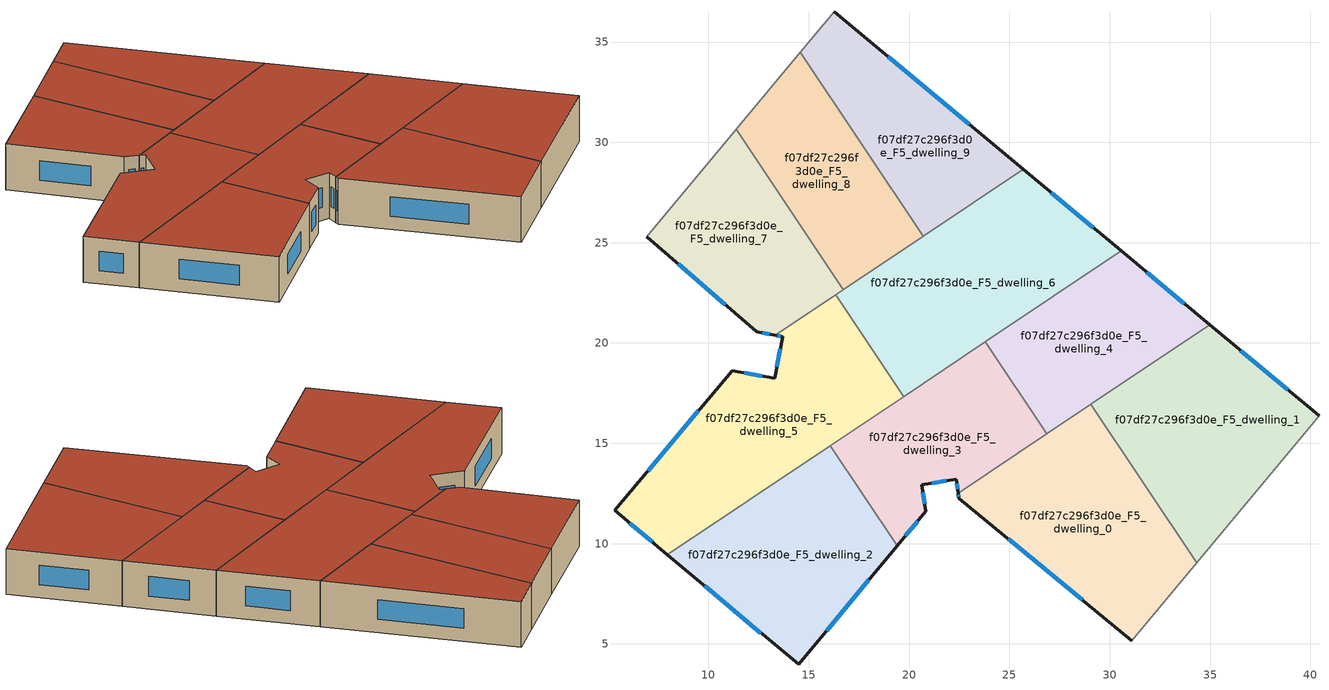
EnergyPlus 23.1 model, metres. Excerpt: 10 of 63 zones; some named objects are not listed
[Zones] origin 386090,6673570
f07df27c296f3d0e_F5_dwelling_0
 floor to f07df27c296f3d0e_F4_dwelling_0 (EU_floor_Construction): 29.06,16.94 34.34,9.06 31.09,5.16 22.47,12.27 22.44,12.51 z15
 wall outside (EU_wall_Construction): 22.44,12.51 22.47,12.27 31.09,5.16 z15:18
 wall to f07df27c296f3d0e_F5_dwelling_1 (EU_wall_Construction): 34.34,9.06 29.06,16.94 z15:18
 wall adiabatic (EU_wall_Construction): 31.09,5.16 34.34,9.06 z15:18
 wall to f07df27c296f3d0e_F5_dwelling_3 (EU_wall_Construction): 26.86,15.47 22.44,12.51 z15:18
 wall to f07df27c296f3d0e_F5_dwelling_4 (EU_wall_Construction): 29.06,16.94 26.86,15.47 z15:18
 window (EU_Window_Construction): 24.93,10.24 28.62,7.19 / 22.45,12.44 22.46,12.34 z15.86:17.14
 roof outside (EU_roof_Construction): 31.09,5.16 34.34,9.06 29.06,16.94 22.44,12.51 22.47,12.27 z18
f07df27c296f3d0e_F5_dwelling_1
 floor to f07df27c296f3d0e_F4_dwelling_1 (EU_floor_Construction): 40.43,16.36 34.34,9.06 29.06,16.94 34.99,20.91 z15
 wall outside (EU_wall_Construction): 40.43,16.36 34.99,20.91 z15:18
 wall adiabatic (EU_wall_Construction): 34.34,9.06 40.43,16.36 z15:18
 wall to f07df27c296f3d0e_F5_dwelling_4 (EU_wall_Construction): 34.99,20.91 29.06,16.94 z15:18
 window (EU_Window_Construction): 38.88,17.66 36.54,19.61 z15.86:17.14
 roof outside (EU_roof_Construction): 34.34,9.06 40.43,16.36 34.99,20.91 29.06,16.94 z18
f07df27c296f3d0e_F5_dwelling_2
 floor to f07df27c296f3d0e_F4_dwelling_2 (EU_floor_Construction): 16.06,14.88 19.4,9.89 14.49,3.98 7.94,9.45 z15
 wall outside (EU_wall_Construction): 7.94,9.45 14.49,3.98 19.4,9.89 z15:18
 wall to f07df27c296f3d0e_F5_dwelling_5 (EU_wall_Construction): 16.06,14.88 7.94,9.45 z15:18
 wall to f07df27c296f3d0e_F5_dwelling_3 (EU_wall_Construction): 19.4,9.89 16.06,14.88 z15:18
 window (EU_Window_Construction): 15.89,5.67 18,8.2 / 9.81,7.89 12.62,5.54 z15.86:17.14
 roof outside (EU_roof_Construction): 14.49,3.98 19.4,9.89 16.06,14.88 7.94,9.45 z18
f07df27c296f3d0e_F5_dwelling_3
 floor to f07df27c296f3d0e_F4_dwelling_3 (EU_floor_Construction): 23.8,20.06 26.86,15.47 22.44,12.51 22.35,13.21 20.63,12.92 20.84,11.62 19.4,9.89 16.06,14.88 z15
 wall outside (EU_wall_Construction): 19.4,9.89 20.84,11.62 20.63,12.92 22.35,13.21 22.44,12.51 z15:18
 wall to f07df27c296f3d0e_F5_dwelling_4 (EU_wall_Construction): 26.86,15.47 23.8,20.06 z15:18
 wall to f07df27c296f3d0e_F5_dwelling_6 (EU_wall_Construction): 23.8,20.06 19.72,17.33 z15:18
 wall to f07df27c296f3d0e_F5_dwelling_5 (EU_wall_Construction): 19.72,17.33 16.06,14.88 z15:18
 window (EU_Window_Construction): 22.38,13.01 22.41,12.71 / 21.12,13 21.86,13.13 / 20.78,11.99 20.69,12.55 / 19.81,10.38 20.43,11.12 z15.86:17.14
 roof outside (EU_roof_Construction): 22.44,12.51 26.86,15.47 23.8,20.06 16.06,14.88 19.4,9.89 20.84,11.62 20.63,12.92 22.35,13.21 z18
f07df27c296f3d0e_F5_dwelling_4
 floor to f07df27c296f3d0e_F4_dwelling_4 (EU_floor_Construction): 34.99,20.91 26.86,15.47 23.8,20.06 30.57,24.59 z15
 wall outside (EU_wall_Construction): 34.99,20.91 30.57,24.59 z15:18
 wall to f07df27c296f3d0e_F5_dwelling_6 (EU_wall_Construction): 30.57,24.59 23.8,20.06 z15:18
 window (EU_Window_Construction): 33.73,21.96 31.83,23.53 z15.86:17.14
 roof outside (EU_roof_Construction): 34.99,20.91 30.57,24.59 23.8,20.06 26.86,15.47 z18
f07df27c296f3d0e_F5_dwelling_5
 floor to f07df27c296f3d0e_F4_dwelling_5 (EU_floor_Construction): 16.33,22.4 19.72,17.33 7.94,9.45 5.32,11.65 11.18,18.62 13.3,18.23 13.71,20.3 13.32,20.38 z15
 wall outside (EU_wall_Construction): 13.32,20.38 13.71,20.3 13.3,18.23 11.18,18.62 5.32,11.65 7.94,9.45 z15:18
 wall to f07df27c296f3d0e_F5_dwelling_6 (EU_wall_Construction): 19.72,17.33 16.33,22.4 z15:18
 wall to f07df27c296f3d0e_F5_dwelling_7 (EU_wall_Construction): 16.33,22.4 13.32,20.38 z15:18
 window (EU_Window_Construction): 12.69,18.34 11.78,18.51 / 13.59,19.71 13.41,18.83 / 13.43,20.36 13.6,20.33 / 6.07,11.02 7.19,10.08 / 9.5,16.63 6.99,13.64 z15.86:17.14
 roof outside (EU_roof_Construction): 19.72,17.33 16.33,22.4 13.32,20.38 13.71,20.3 13.3,18.23 11.18,18.62 5.32,11.65 7.94,9.45 z18
f07df27c296f3d0e_F5_dwelling_6
 floor to f07df27c296f3d0e_F4_dwelling_6 (EU_floor_Construction): 30.57,24.59 19.72,17.33 16.33,22.4 25.69,28.66 z15
 wall outside (EU_wall_Construction): 30.57,24.59 25.69,28.66 z15:18
 wall to f07df27c296f3d0e_F5_dwelling_9 (EU_wall_Construction): 25.69,28.66 20.7,25.32 z15:18
 wall to f07df27c296f3d0e_F5_dwelling_8 (EU_wall_Construction): 20.7,25.32 16.72,22.65 z15:18
 wall to f07df27c296f3d0e_F5_dwelling_7 (EU_wall_Construction): 16.72,22.65 16.33,22.4 z15:18
 window (EU_Window_Construction): 29.18,25.75 27.09,27.49 z15.86:17.14
 roof outside (EU_roof_Construction): 30.57,24.59 25.69,28.66 16.33,22.4 19.72,17.33 z18
f07df27c296f3d0e_F5_dwelling_7
 floor to f07df27c296f3d0e_F4_dwelling_7 (EU_floor_Construction): 11.38,30.65 16.72,22.65 13.32,20.38 12.42,20.56 6.91,25.3 z15
 wall outside (EU_wall_Construction): 6.91,25.3 12.42,20.56 13.32,20.38 z15:18
 wall adiabatic (EU_wall_Construction): 11.38,30.65 6.91,25.3 z15:18
 wall to f07df27c296f3d0e_F5_dwelling_8 (EU_wall_Construction): 16.72,22.65 11.38,30.65 z15:18
 window (EU_Window_Construction): 12.68,20.51 13.06,20.43 / 8.49,23.95 10.85,21.91 z15.86:17.14
 roof outside (EU_roof_Construction): 16.72,22.65 11.38,30.65 6.91,25.3 12.42,20.56 13.32,20.38 z18
f07df27c296f3d0e_F5_dwelling_8
 floor to f07df27c296f3d0e_F4_dwelling_8 (EU_floor_Construction): 14.57,34.48 20.7,25.32 16.72,22.65 11.38,30.65 z15
 wall to f07df27c296f3d0e_F5_dwelling_9 (EU_wall_Construction): 20.7,25.32 14.57,34.48 z15:18
 wall adiabatic (EU_wall_Construction): 14.57,34.48 11.38,30.65 z15:18
 roof outside (EU_roof_Construction): 20.7,25.32 14.57,34.48 11.38,30.65 16.72,22.65 z18
f07df27c296f3d0e_F5_dwelling_9
 floor to f07df27c296f3d0e_F4_dwelling_9 (EU_floor_Construction): 25.69,28.66 20.7,25.32 14.57,34.48 16.27,36.52 z15
 wall outside (EU_wall_Construction): 25.69,28.66 16.27,36.52 z15:18
 wall adiabatic (EU_wall_Construction): 16.27,36.52 14.57,34.48 z15:18
 window (EU_Window_Construction): 23,30.9 18.96,34.27 z15.86:17.14
 roof outside (EU_roof_Construction): 25.69,28.66 16.27,36.52 14.57,34.48 20.7,25.32 z18
[Building]
EU S2 Campaign: North Axis=0; Terrain=City; Solar Distribution=FullExterior
[Site:Location]
Helsinki-Vantaa.AP: Latitude=60.317; Longitude=24.963; Time Zone=2; Elevation=54.6
[SizingPeriod:WeatherFileDays]
AnnualSizingPeriod: Begin Month=1; Begin Day of Month=1; End Month=12; End Day of Month=31; Day of Week for Start Day=Monday; Use Weather File Daylight Saving Period=No; Use Weather File Rain and Snow Indicators=No
[MATERIAL]
EU_InternalMass_Material: Roughness=MediumRough; Thickness=0.1; Conductivity=1; Density=1800; Specific Heat=900; Thermal Absorptance=0.9; Solar Absorptance=0.7; Visible Absorptance=0.7
[MATERIAL:NOMASS] Roughness=MediumRough; Thermal Absorptance=0.9; Solar Absorptance=0.7; Visible Absorptance=0.7
Name | Thermal Resistance
EU_wall_NoMass | 1.10183
EU_roof_NoMass; EU_floor_NoMass | 1.70606
[WINDOWMATERIAL:SIMPLEGLAZINGSYSTEM]
EU_Window_SimpleGlazing: UFactor=3.11035; Solar Heat Gain Coefficient=0.8; Visible Transmittance=0.8
[CONSTRUCTION]
EU_wall_Construction: EU_wall_NoMass
EU_roof_Construction: EU_roof_NoMass
EU_floor_Construction: EU_floor_NoMass
EU_Window_Construction: EU_Window_SimpleGlazing
EU_InternalMass_Construction: EU_InternalMass_Material
[ZONE] Type=1; Multiplier=1; Ceiling Height=autocalculate; Floor Area=autocalculate; Part of Total Floor Area=Yes
Name | Volume
f07df27c296f3d0e_F5_dwelling_0; f07df27c296f3d0e_F5_dwelling_1 | 202.616
f07df27c296f3d0e_F5_dwelling_2 | 186.319
f07df27c296f3d0e_F5_dwelling_3 | 149.422
f07df27c296f3d0e_F5_dwelling_4 | 148.196
f07df27c296f3d0e_F5_dwelling_5 | 222.309
f07df27c296f3d0e_F5_dwelling_6 | 222.313
f07df27c296f3d0e_F5_dwelling_7 | 148.188
f07df27c296f3d0e_F5_dwelling_8 | 148.187
f07df27c296f3d0e_F5_dwelling_9 | 148.207
[INTERNALMASS] Construction=EU_InternalMass_Construction
Name | Zone or ZoneList | Surface Area
f07df27c296f3d0e_F5_dwelling_0_EU_InternalMass | f07df27c296f3d0e_F5_dwelling_0 | 67.5386
f07df27c296f3d0e_F5_dwelling_1_EU_InternalMass | f07df27c296f3d0e_F5_dwelling_1 | 67.5384
f07df27c296f3d0e_F5_dwelling_2_EU_InternalMass | f07df27c296f3d0e_F5_dwelling_2 | 62.1191
f07df27c296f3d0e_F5_dwelling_3_EU_InternalMass | f07df27c296f3d0e_F5_dwelling_3 | 49.8068
f07df27c296f3d0e_F5_dwelling_4_EU_InternalMass | f07df27c296f3d0e_F5_dwelling_4 | 49.3987
f07df27c296f3d0e_F5_dwelling_5_EU_InternalMass | f07df27c296f3d0e_F5_dwelling_5 | 74.1028
f07df27c296f3d0e_F5_dwelling_6_EU_InternalMass | f07df27c296f3d0e_F5_dwelling_6 | 74.1048
f07df27c296f3d0e_F5_dwelling_7_EU_InternalMass | f07df27c296f3d0e_F5_dwelling_7 | 49.3961
f07df27c296f3d0e_F5_dwelling_8_EU_InternalMass | f07df27c296f3d0e_F5_dwelling_8 | 49.3957
f07df27c296f3d0e_F5_dwelling_9_EU_InternalMass | f07df27c296f3d0e_F5_dwelling_9 | 49.4022
[OTHEREQUIPMENT] Fuel Type=Electricity; Design Level Calculation Method=Watts/Area; Power per Zone Floor Area=1; Fraction Latent=0; Fraction Radiant=0; Fraction Lost=0; Carbon Dioxide Generation Rate=0; EndUse Subcategory=EU_Step8_InternalGains
Name | Zone or ZoneList or Space or SpaceList | Schedule
EU_Step8_InternalGain_f07df27c296f3d0e_F5_dwelling_0_f000 | f07df27c296f3d0e_F5_dwelling_0 | EU_Step8_GainSchedule_f07df27c296f3d0e_F5_dwelling_0_f000
EU_Step8_InternalGain_f07df27c296f3d0e_F5_dwelling_1_f000 | f07df27c296f3d0e_F5_dwelling_1 | EU_Step8_GainSchedule_f07df27c296f3d0e_F5_dwelling_1_f000
EU_Step8_InternalGain_f07df27c296f3d0e_F5_dwelling_2_f000 | f07df27c296f3d0e_F5_dwelling_2 | EU_Step8_GainSchedule_f07df27c296f3d0e_F5_dwelling_2_f000
EU_Step8_InternalGain_f07df27c296f3d0e_F5_dwelling_3_f000 | f07df27c296f3d0e_F5_dwelling_3 | EU_Step8_GainSchedule_f07df27c296f3d0e_F5_dwelling_3_f000
EU_Step8_InternalGain_f07df27c296f3d0e_F5_dwelling_4_f000 | f07df27c296f3d0e_F5_dwelling_4 | EU_Step8_GainSchedule_f07df27c296f3d0e_F5_dwelling_4_f000
EU_Step8_InternalGain_f07df27c296f3d0e_F5_dwelling_5_f000 | f07df27c296f3d0e_F5_dwelling_5 | EU_Step8_GainSchedule_f07df27c296f3d0e_F5_dwelling_5_f000
EU_Step8_InternalGain_f07df27c296f3d0e_F5_dwelling_6_f000 | f07df27c296f3d0e_F5_dwelling_6 | EU_Step8_GainSchedule_f07df27c296f3d0e_F5_dwelling_6_f000
EU_Step8_InternalGain_f07df27c296f3d0e_F5_dwelling_7_f000 | f07df27c296f3d0e_F5_dwelling_7 | EU_Step8_GainSchedule_f07df27c296f3d0e_F5_dwelling_7_f000
EU_Step8_InternalGain_f07df27c296f3d0e_F5_dwelling_8_f000 | f07df27c296f3d0e_F5_dwelling_8 | EU_Step8_GainSchedule_f07df27c296f3d0e_F5_dwelling_8_f000
EU_Step8_InternalGain_f07df27c296f3d0e_F5_dwelling_9_f000 | f07df27c296f3d0e_F5_dwelling_9 | EU_Step8_GainSchedule_f07df27c296f3d0e_F5_dwelling_9_f000
[ZONEVENTILATION:DESIGNFLOWRATE] Schedule=EU_AlwaysOn; Design Flow Rate Calculation Method=AirChanges/Hour; Air Changes per Hour=0.756316; Ventilation Type=Natural; Fan Pressure Rise=0; Fan Total Efficiency=1; Constant Term Coefficient=1; Temperature Term Coefficient=0; Velocity Term Coefficient=0; Velocity Squared Term Coefficient=0; Minimum Indoor Temperature=-100; Maximum Indoor Temperature=100; Delta Temperature=-100; Minimum Outdoor Temperature=-100; Maximum Outdoor Temperature=100; Maximum Wind Speed=40
Name | Zone or ZoneList or Space or SpaceList
EU_ConstantAir_f07df27c296f3d0e_F5_dwelling_0 | f07df27c296f3d0e_F5_dwelling_0
EU_ConstantAir_f07df27c296f3d0e_F5_dwelling_1 | f07df27c296f3d0e_F5_dwelling_1
EU_ConstantAir_f07df27c296f3d0e_F5_dwelling_2 | f07df27c296f3d0e_F5_dwelling_2
EU_ConstantAir_f07df27c296f3d0e_F5_dwelling_3 | f07df27c296f3d0e_F5_dwelling_3
EU_ConstantAir_f07df27c296f3d0e_F5_dwelling_4 | f07df27c296f3d0e_F5_dwelling_4
EU_ConstantAir_f07df27c296f3d0e_F5_dwelling_5 | f07df27c296f3d0e_F5_dwelling_5
EU_ConstantAir_f07df27c296f3d0e_F5_dwelling_6 | f07df27c296f3d0e_F5_dwelling_6
EU_ConstantAir_f07df27c296f3d0e_F5_dwelling_7 | f07df27c296f3d0e_F5_dwelling_7
EU_ConstantAir_f07df27c296f3d0e_F5_dwelling_8 | f07df27c296f3d0e_F5_dwelling_8
EU_ConstantAir_f07df27c296f3d0e_F5_dwelling_9 | f07df27c296f3d0e_F5_dwelling_9
[HVACTEMPLATE:ZONE:IDEALLOADSAIRSYSTEM] System Availability Schedule=EU_AlwaysOn; Maximum Heating Supply Air Temperature=50; Minimum Cooling Supply Air Temperature=13; Maximum Heating Supply Air Humidity Ratio=0.0156; Minimum Cooling Supply Air Humidity Ratio=0.0077; Heating Limit=NoLimit; Cooling Limit=NoLimit; Heating Availability Schedule=EU_AlwaysOn; Cooling Availability Schedule=EU_CoolingOff; Dehumidification Control Type=ConstantSensibleHeatRatio; Cooling Sensible Heat Ratio=0.7; Dehumidification Setpoint=60; Humidification Control Type=None; Humidification Setpoint=30; Outdoor Air Method=None; Outdoor Air Flow Rate per Person=0.00944; Outdoor Air Flow Rate per Zone Floor Area=0; Outdoor Air Flow Rate per Zone=0; Demand Controlled Ventilation Type=None; Outdoor Air Economizer Type=NoEconomizer; Heat Recovery Type=None; Sensible Heat Recovery Effectiveness=0.7; Latent Heat Recovery Effectiveness=0.65
Name | Template Thermostat
f07df27c296f3d0e_F5_dwelling_0 | EU_HeatOnly_f07df27c296f3d0e_F5_dwelling_0
f07df27c296f3d0e_F5_dwelling_1 | EU_HeatOnly_f07df27c296f3d0e_F5_dwelling_1
f07df27c296f3d0e_F5_dwelling_2 | EU_HeatOnly_f07df27c296f3d0e_F5_dwelling_2
f07df27c296f3d0e_F5_dwelling_3 | EU_HeatOnly_f07df27c296f3d0e_F5_dwelling_3
f07df27c296f3d0e_F5_dwelling_4 | EU_HeatOnly_f07df27c296f3d0e_F5_dwelling_4
f07df27c296f3d0e_F5_dwelling_5 | EU_HeatOnly_f07df27c296f3d0e_F5_dwelling_5
f07df27c296f3d0e_F5_dwelling_6 | EU_HeatOnly_f07df27c296f3d0e_F5_dwelling_6
f07df27c296f3d0e_F5_dwelling_7 | EU_HeatOnly_f07df27c296f3d0e_F5_dwelling_7
f07df27c296f3d0e_F5_dwelling_8 | EU_HeatOnly_f07df27c296f3d0e_F5_dwelling_8
f07df27c296f3d0e_F5_dwelling_9 | EU_HeatOnly_f07df27c296f3d0e_F5_dwelling_9
[SIZING:ZONE] Zone Cooling Design Supply Air Temperature Input Method=SupplyAirTemperature; Zone Cooling Design Supply Air Temperature=13; Zone Heating Design Supply Air Temperature Input Method=SupplyAirTemperature; Zone Heating Design Supply Air Temperature=50; Zone Cooling Design Supply Air Humidity Ratio=0.008; Zone Heating Design Supply Air Humidity Ratio=0.008; Cooling Design Air Flow Method=DesignDay; Cooling Design Air Flow Rate=0; Cooling Minimum Air Flow per Zone Floor Area=0.000762; Cooling Minimum Air Flow=0; Cooling Minimum Air Flow Fraction=0.2; Heating Design Air Flow Method=DesignDay; Heating Design Air Flow Rate=0; Heating Maximum Air Flow per Zone Floor Area=0.002032; Heating Maximum Air Flow=0.141576; Heating Maximum Air Flow Fraction=0.3; Account for Dedicated Outdoor Air System=No; Dedicated Outdoor Air System Control Strategy=NeutralSupplyAir; Dedicated Outdoor Air Low Setpoint Temperature for Design=autosize; Dedicated Outdoor Air High Setpoint Temperature for Design=autosize; Zone Load Sizing Method=Sensible Load Only No Latent Load; Zone Latent Cooling Design Supply Air Humidity Ratio Input Method=HumidityRatioDifference; Zone Cooling Design Supply Air Humidity Ratio Difference=0.005; Zone Latent Heating Design Supply Air Humidity Ratio Input Method=HumidityRatioDifference; Zone Humidification Design Supply Air Humidity Ratio Difference=0.005
f07df27c296f3d0e_F5_dwelling_0; f07df27c296f3d0e_F5_dwelling_1; f07df27c296f3d0e_F5_dwelling_2; f07df27c296f3d0e_F5_dwelling_3; f07df27c296f3d0e_F5_dwelling_4; f07df27c296f3d0e_F5_dwelling_5; f07df27c296f3d0e_F5_dwelling_6; f07df27c296f3d0e_F5_dwelling_7; f07df27c296f3d0e_F5_dwelling_8; f07df27c296f3d0e_F5_dwelling_9
[SCHEDULE:CONSTANT]
Name | Hourly Value
EU_AlwaysOn | 1
EU_CoolingOff | 0
[SCHEDULE:FILE] Column Number=1; Rows to Skip at Top=0; Number of Hours of Data=8760; Column Separator=Comma; Interpolate to Timestep=No; Minutes per Item=60; Adjust Schedule for Daylight Savings=Yes
Name | File
EU_Step8_GainSchedule_f07df27c296f3d0e_F5_dwelling_0_f000 | ../../schedules/f07df27c296f3d0e/f07df27c296f3d0e_F5_dwelling_0_f000_gain.csv
EU_Step8_GainSchedule_f07df27c296f3d0e_F5_dwelling_1_f000 | ../../schedules/f07df27c296f3d0e/f07df27c296f3d0e_F5_dwelling_1_f000_gain.csv
EU_Step8_GainSchedule_f07df27c296f3d0e_F5_dwelling_2_f000 | ../../schedules/f07df27c296f3d0e/f07df27c296f3d0e_F5_dwelling_2_f000_gain.csv
EU_Step8_GainSchedule_f07df27c296f3d0e_F5_dwelling_3_f000 | ../../schedules/f07df27c296f3d0e/f07df27c296f3d0e_F5_dwelling_3_f000_gain.csv
EU_Step8_GainSchedule_f07df27c296f3d0e_F5_dwelling_4_f000 | ../../schedules/f07df27c296f3d0e/f07df27c296f3d0e_F5_dwelling_4_f000_gain.csv
EU_Step8_GainSchedule_f07df27c296f3d0e_F5_dwelling_5_f000 | ../../schedules/f07df27c296f3d0e/f07df27c296f3d0e_F5_dwelling_5_f000_gain.csv
EU_Step8_GainSchedule_f07df27c296f3d0e_F5_dwelling_6_f000 | ../../schedules/f07df27c296f3d0e/f07df27c296f3d0e_F5_dwelling_6_f000_gain.csv
EU_Step8_GainSchedule_f07df27c296f3d0e_F5_dwelling_7_f000 | ../../schedules/f07df27c296f3d0e/f07df27c296f3d0e_F5_dwelling_7_f000_gain.csv
EU_Step8_GainSchedule_f07df27c296f3d0e_F5_dwelling_8_f000 | ../../schedules/f07df27c296f3d0e/f07df27c296f3d0e_F5_dwelling_8_f000_gain.csv
EU_Step8_GainSchedule_f07df27c296f3d0e_F5_dwelling_9_f000 | ../../schedules/f07df27c296f3d0e/f07df27c296f3d0e_F5_dwelling_9_f000_gain.csv
